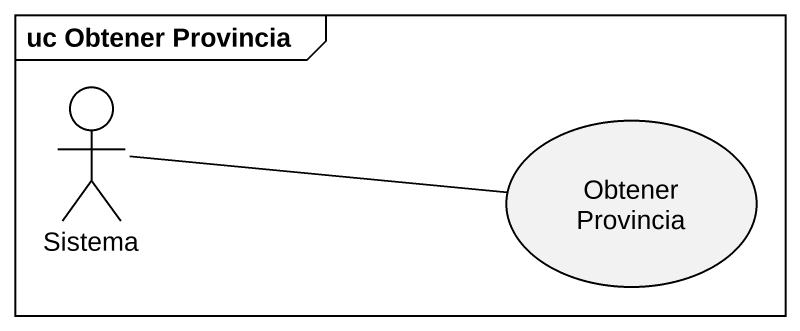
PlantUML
@startuml
mainframe uc Obtener Provincia
actor Sistema
usecase "Obtener Provincia" as Obtener_Provincia
Sistema -right- Obtener_Provincia
@enduml
